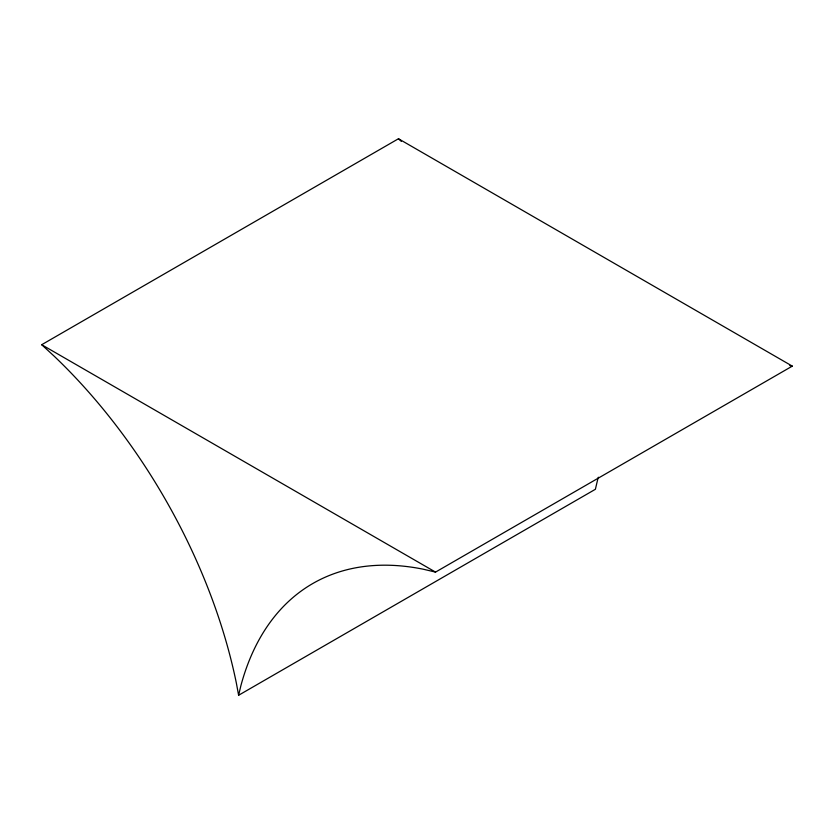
<?xml version="1.0" encoding="UTF-8"?>
<svg xmlns="http://www.w3.org/2000/svg" width="834" height="834" viewBox="0 0 834 834"><rect width="100%" height="100%" fill="white"/><g stroke="black" fill="none" stroke-linecap="round" stroke-linejoin="round"><path stroke-width="1.25" d="M238.618 695.254L240.87 685.746A392.418 226.567 60 0 1 423.151 569.184L435.536 572.103L792.3 366.126L398.464 138.746L41.7 344.713L54.095 356.108A392.418 226.567 60 0 1 236.376 683.15L238.618 695.254L595.382 489.287L597.624 479.769A392.418 226.567 60 0 1 598.322 477.225M789.819 365.542L792.3 366.126M41.7 344.713L435.536 572.103M398.464 138.746L401.321 141.373"/></g></svg>
